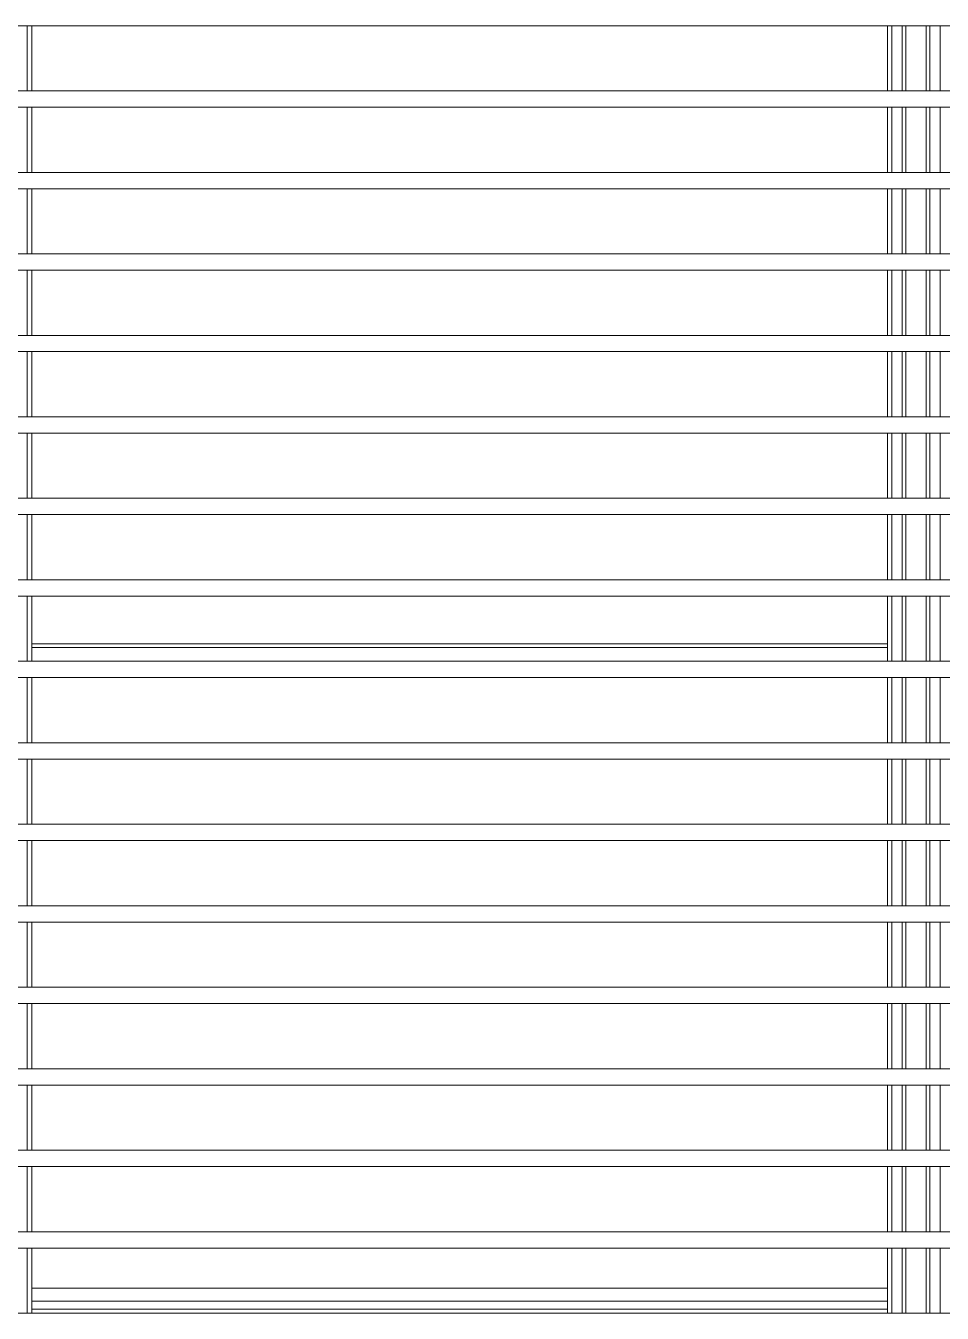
# Model space of a CAD drawing. Header units: metres. Extents: x -101133.8 to -101066.7, y -24899.3 to -24824.7.
# Drawn here: x -101109.938 to -101109.8256, y -24853.5724 to -24853.4144 of the extents above; entities that cross this region are included whole.
import ezdxf

# ---------------------------------------------------------------- set-up
doc = ezdxf.new("R2010")
doc.units = ezdxf.units.M
doc.header["$LTSCALE"] = 0.2
doc.layers.add('CMT-CVC-MATERIEL', color=30, linetype='Continuous')

# ---------------------------------------------------------------- blocks, each defined once
blk = doc.blocks.new('Cassette 600x600')
at = {"linetype": 'Continuous', "lineweight": 13}
for p, q in [((-20143.73, 257.01), (-20417.73, 257.01)), ((-20333.78, 249.01), (-20333.78, 257.01)), ((-20333.23, 249.01), (-20333.23, 257.01)), ((-20228.23, 249.01), (-20228.23, 257.01)), ((-20227.68, 249.01), (-20227.68, 257.01)), ((-20226.44, 249.01), (-20226.44, 257.01)), ((-20225.99, 249.01), (-20225.99, 257.01)), ((-20223.47, 249.01), (-20223.47, 257.01)), ((-20223.02, 249.01), (-20223.02, 257.01)), ((-20221.78, 249.01), (-20221.78, 257.01)), ((-20143.73, 249.01), (-20417.73, 249.01)), ((-20143.73, 247.01), (-20417.73, 247.01)), ((-20333.78, 239.01), (-20333.78, 247.01)), ((-20333.23, 239.01), (-20333.23, 247.01)), ((-20228.23, 239.01), (-20228.23, 247.01)), ((-20227.68, 239.01), (-20227.68, 247.01)), ((-20226.44, 239.01), (-20226.44, 247.01)), ((-20225.99, 239.01), (-20225.99, 247.01)), ((-20223.47, 239.01), (-20223.47, 247.01)), ((-20223.02, 239.01), (-20223.02, 247.01)), ((-20221.78, 239.01), (-20221.78, 247.01)), ((-20143.73, 239.01), (-20417.73, 239.01)), ((-20143.73, 237.01), (-20417.73, 237.01)), ((-20333.78, 229.01), (-20333.78, 237.01)), ((-20333.23, 229.01), (-20333.23, 237.01)), ((-20228.23, 229.01), (-20228.23, 237.01)), ((-20227.68, 229.01), (-20227.68, 237.01)), ((-20226.44, 229.01), (-20226.44, 237.01)), ((-20225.99, 229.01), (-20225.99, 237.01)), ((-20223.47, 229.01), (-20223.47, 237.01)), ((-20223.02, 229.01), (-20223.02, 237.01)), ((-20221.78, 229.01), (-20221.78, 237.01)), ((-20143.73, 229.01), (-20417.73, 229.01)), ((-20143.73, 227.01), (-20417.73, 227.01)), ((-20333.78, 219.01), (-20333.78, 227.01)), ((-20333.23, 219.01), (-20333.23, 227.01)), ((-20228.23, 219.01), (-20228.23, 227.01)), ((-20227.68, 219.01), (-20227.68, 227.01)), ((-20226.44, 219.01), (-20226.44, 227.01)), ((-20225.99, 219.01), (-20225.99, 227.01)), ((-20223.47, 219.01), (-20223.47, 227.01)), ((-20223.02, 219.01), (-20223.02, 227.01)), ((-20221.78, 219.01), (-20221.78, 227.01)), ((-20143.73, 219.01), (-20417.73, 219.01)), ((-20143.73, 217.01), (-20417.73, 217.01)), ((-20333.78, 209.01), (-20333.78, 217.01)), ((-20333.23, 209.01), (-20333.23, 217.01)), ((-20228.23, 209.01), (-20228.23, 217.01)), ((-20227.68, 209.01), (-20227.68, 217.01)), ((-20226.44, 209.01), (-20226.44, 217.01)), ((-20225.99, 209.01), (-20225.99, 217.01)), ((-20223.47, 209.01), (-20223.47, 217.01)), ((-20223.02, 209.01), (-20223.02, 217.01)), ((-20221.78, 209.01), (-20221.78, 217.01)), ((-20143.73, 209.01), (-20417.73, 209.01)), ((-20143.73, 207.01), (-20417.73, 207.01)), ((-20333.78, 199.01), (-20333.78, 207.01)), ((-20333.23, 199.01), (-20333.23, 207.01)), ((-20228.23, 199.01), (-20228.23, 207.01)), ((-20227.68, 199.01), (-20227.68, 207.01)), ((-20226.44, 199.01), (-20226.44, 207.01)), ((-20225.99, 199.01), (-20225.99, 207.01)), ((-20223.47, 199.01), (-20223.47, 207.01)), ((-20223.02, 199.01), (-20223.02, 207.01)), ((-20221.78, 199.01), (-20221.78, 207.01)), ((-20143.73, 199.01), (-20417.73, 199.01)), ((-20143.73, 197.01), (-20417.73, 197.01)), ((-20333.78, 189.01), (-20333.78, 197.01)), ((-20333.23, 189.01), (-20333.23, 197.01)), ((-20228.23, 189.01), (-20228.23, 197.01)), ((-20227.68, 189.01), (-20227.68, 197.01)), ((-20226.44, 189.01), (-20226.44, 197.01)), ((-20225.99, 189.01), (-20225.99, 197.01)), ((-20223.47, 189.01), (-20223.47, 197.01)), ((-20223.02, 189.01), (-20223.02, 197.01)), ((-20221.78, 189.01), (-20221.78, 197.01)), ((-20143.73, 189.01), (-20417.73, 189.01)), ((-20143.73, 187.01), (-20417.73, 187.01)), ((-20333.78, 179.01), (-20333.78, 187.01)), ((-20333.23, 179.01), (-20333.23, 187.01)), ((-20228.23, 179.01), (-20228.23, 187.01)), ((-20227.68, 179.01), (-20227.68, 187.01)), ((-20226.44, 179.01), (-20226.44, 187.01)), ((-20225.99, 179.01), (-20225.99, 187.01)), ((-20223.47, 179.01), (-20223.47, 187.01)), ((-20223.02, 179.01), (-20223.02, 187.01)), ((-20221.78, 179.01), (-20221.78, 187.01)), ((-20333.23, 181.16), (-20228.23, 181.16)), ((-20333.23, 180.7), (-20228.23, 180.7)), ((-20143.73, 179.01), (-20417.73, 179.01)), ((-20143.73, 177.01), (-20417.73, 177.01)), ((-20333.78, 169.01), (-20333.78, 177.01)), ((-20333.23, 169.01), (-20333.23, 177.01)), ((-20228.23, 169.01), (-20228.23, 177.01)), ((-20227.68, 169.01), (-20227.68, 177.01)), ((-20226.44, 169.01), (-20226.44, 177.01)), ((-20225.99, 169.01), (-20225.99, 177.01)), ((-20223.47, 169.01), (-20223.47, 177.01)), ((-20223.02, 169.01), (-20223.02, 177.01)), ((-20221.78, 169.01), (-20221.78, 177.01)), ((-20143.73, 169.01), (-20417.73, 169.01)), ((-20143.73, 167.01), (-20417.73, 167.01)), ((-20333.78, 159.01), (-20333.78, 167.01)), ((-20333.23, 159.01), (-20333.23, 167.01)), ((-20228.23, 159.01), (-20228.23, 167.01)), ((-20227.68, 159.01), (-20227.68, 167.01)), ((-20226.44, 159.01), (-20226.44, 167.01)), ((-20225.99, 159.01), (-20225.99, 167.01)), ((-20223.47, 159.01), (-20223.47, 167.01)), ((-20223.02, 159.01), (-20223.02, 167.01)), ((-20221.78, 159.01), (-20221.78, 167.01)), ((-20143.73, 159.01), (-20417.73, 159.01)), ((-20143.73, 157.01), (-20417.73, 157.01)), ((-20333.78, 149.01), (-20333.78, 157.01)), ((-20333.23, 149.01), (-20333.23, 157.01)), ((-20228.23, 149.01), (-20228.23, 157.01)), ((-20227.68, 149.01), (-20227.68, 157.01)), ((-20226.44, 149.01), (-20226.44, 157.01)), ((-20225.99, 149.01), (-20225.99, 157.01)), ((-20223.47, 149.01), (-20223.47, 157.01)), ((-20223.02, 149.01), (-20223.02, 157.01)), ((-20221.78, 149.01), (-20221.78, 157.01)), ((-20143.73, 149.01), (-20417.73, 149.01)), ((-20143.73, 147.01), (-20417.73, 147.01)), ((-20333.78, 139.01), (-20333.78, 147.01)), ((-20333.23, 139.01), (-20333.23, 147.01)), ((-20228.23, 139.01), (-20228.23, 147.01)), ((-20227.68, 139.01), (-20227.68, 147.01)), ((-20226.44, 139.01), (-20226.44, 147.01)), ((-20225.99, 139.01), (-20225.99, 147.01)), ((-20223.47, 139.01), (-20223.47, 147.01)), ((-20223.02, 139.01), (-20223.02, 147.01)), ((-20221.78, 139.01), (-20221.78, 147.01)), ((-20143.73, 139.01), (-20417.73, 139.01)), ((-20143.73, 137.01), (-20417.73, 137.01)), ((-20333.78, 129.01), (-20333.78, 137.01)), ((-20333.23, 129.01), (-20333.23, 137.01)), ((-20228.23, 129.01), (-20228.23, 137.01)), ((-20227.68, 129.01), (-20227.68, 137.01)), ((-20226.44, 129.01), (-20226.44, 137.01)), ((-20225.99, 129.01), (-20225.99, 137.01)), ((-20223.47, 129.01), (-20223.47, 137.01)), ((-20223.02, 129.01), (-20223.02, 137.01)), ((-20221.78, 129.01), (-20221.78, 137.01)), ((-20143.73, 129.01), (-20417.73, 129.01)), ((-20143.73, 127.01), (-20417.73, 127.01)), ((-20333.78, 119.01), (-20333.78, 127.01)), ((-20333.23, 119.01), (-20333.23, 127.01)), ((-20228.23, 119.01), (-20228.23, 127.01)), ((-20227.68, 119.01), (-20227.68, 127.01)), ((-20226.44, 119.01), (-20226.44, 127.01)), ((-20225.99, 119.01), (-20225.99, 127.01)), ((-20223.47, 119.01), (-20223.47, 127.01)), ((-20223.02, 119.01), (-20223.02, 127.01)), ((-20221.78, 119.01), (-20221.78, 127.01)), ((-20143.73, 119.01), (-20417.73, 119.01)), ((-20143.73, 117.01), (-20417.73, 117.01)), ((-20333.78, 109.01), (-20333.78, 117.01)), ((-20333.23, 109.01), (-20333.23, 117.01)), ((-20228.23, 109.01), (-20228.23, 117.01)), ((-20227.68, 109.01), (-20227.68, 117.01)), ((-20226.44, 109.01), (-20226.44, 117.01)), ((-20225.99, 109.01), (-20225.99, 117.01)), ((-20223.47, 109.01), (-20223.47, 117.01)), ((-20223.02, 109.01), (-20223.02, 117.01)), ((-20221.78, 109.01), (-20221.78, 117.01)), ((-20143.73, 109.01), (-20417.73, 109.01)), ((-20143.73, 107.01), (-20417.73, 107.01)), ((-20333.78, 99.01), (-20333.78, 107.01)), ((-20333.23, 99.01), (-20333.23, 107.01)), ((-20228.23, 99.01), (-20228.23, 107.01)), ((-20227.68, 99.01), (-20227.68, 107.01)), ((-20226.44, 99.01), (-20226.44, 107.01)), ((-20225.99, 99.01), (-20225.99, 107.01)), ((-20223.47, 99.01), (-20223.47, 107.01)), ((-20223.02, 99.01), (-20223.02, 107.01)), ((-20221.78, 99.01), (-20221.78, 107.01)), ((-20333.23, 102.1), (-20228.23, 102.1)), ((-20333.23, 100.48), (-20228.23, 100.48)), ((-20143.73, 99.01), (-20417.73, 99.01)), ((-20333.23, 99.51), (-20228.23, 99.51))]:
    blk.add_line(p, q, dxfattribs=at)

msp = doc.modelspace()

# ---------------------------------------------------------------- block references
at = {"layer": 'CMT-CVC-MATERIEL', "xscale": 0.001, "yscale": 0.001, "zscale": 0.001}
msp.add_blockref('Cassette 600x600', (-101089.60407, -24853.67138), dxfattribs=at)

doc.saveas('drawing.dxf')
